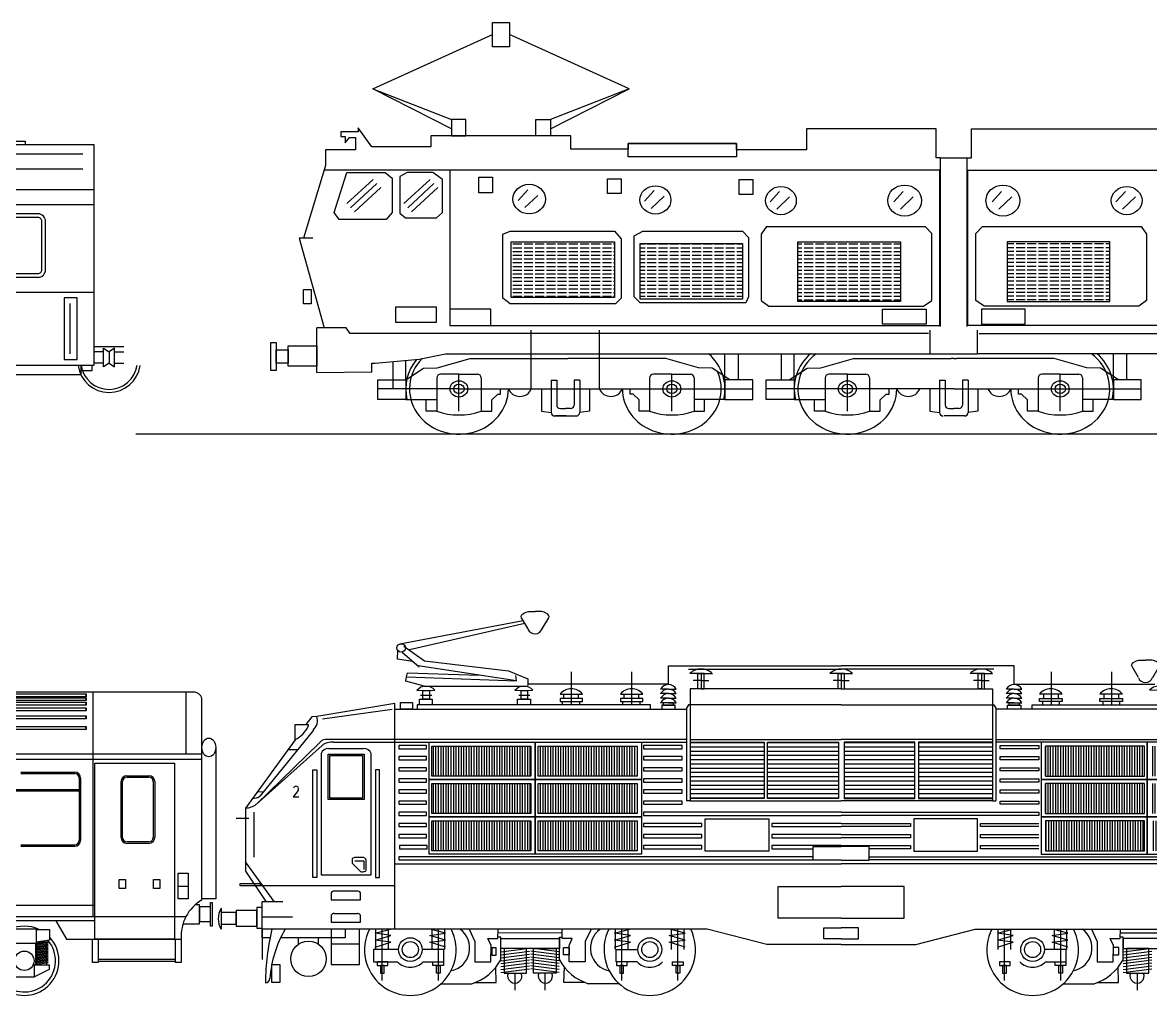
# Model space of a CAD drawing. Extents: x 232357 to 307872, y -9829 to 33775.
# Drawn here: x 281985 to 297085, y -9777 to 3252 of the extents above; entities that cross this region are included whole.
import ezdxf

# ---------------------------------------------------------------- set-up
doc = ezdxf.new("R2010")
doc.units = 0
doc.header["$LTSCALE"] = 750
doc.header["$MEASUREMENT"] = 0
doc.layers.get('0').update_dxf_attribs({"linetype": 'CONTINUOUS'})
pattern_1 = [(0, (-1256751.556, -599313.247), (0, 50), [120, -30])]
pattern_2 = [(90, (-1231.785, -578.415), (-7.5, 1e-15), [])]

# ---------------------------------------------------------------- blocks, each defined once
blk = doc.blocks.new('Skoda 350-004 - lokomotiva')
h = blk.add_hatch()
h.set_pattern_fill('ANSI31', color=256, scale=60, angle=45, style=0)
h.set_pattern_definition(pattern_2)
h.paths.add_polyline_path([(63.1, 733), (63.1, 644.9), (354.4, 644.9), (354.4, 733)])
h.paths.add_polyline_path([(666.7, 644.9), (666.7, 733), (375.3, 733), (375.3, 644.9)])
h.paths.add_polyline_path([(375.3, 623.1), (375.3, 535.1), (666.7, 535.1), (666.7, 623.1)])
h.paths.add_polyline_path([(354.4, 535.1), (354.4, 623.1), (63.1, 623.1), (63.1, 535.1)])
h = blk.add_hatch()
h.set_pattern_fill('ANSI31', color=256, scale=100, angle=135, style=0)
h.set_pattern_definition([(180, (-1231.785, -578.415), (-3e-15, -12.5), [])])
h.paths.add_polyline_path([(1039.8, 579.5), (1039.8, 745.2), (822.2, 745.2), (822.2, 579.5)])
h.paths.add_polyline_path([(1258.6, 579.5), (1258.6, 745.2), (1050, 745.2), (1050, 579.5)])
h.paths.add_polyline_path([(1483.7, 579.5), (1483.7, 745.2), (1275.1, 745.2), (1275.1, 579.5)])
h.paths.add_polyline_path([(1711.5, 579.5), (1711.5, 745.2), (1493.9, 745.2), (1493.9, 579.5)])
h = blk.add_hatch()
h.set_pattern_fill('ANSI31', color=256, scale=60, angle=45, style=0)
h.set_pattern_definition(pattern_2)
h.paths.add_polyline_path([(2470.6, 644.9), (2470.6, 733), (2179.3, 733), (2179.3, 644.9)])
h.paths.add_polyline_path([(2158.4, 644.9), (2158.4, 733), (1867, 733), (1867, 644.9)])
h.paths.add_polyline_path([(1867, 623.1), (1867, 535.1), (2158.4, 535.1), (2158.4, 623.1)])
h.paths.add_polyline_path([(2179.3, 623.1), (2179.3, 535.1), (2470.6, 535.1), (2470.6, 623.1)])
h = blk.add_hatch()
h.set_pattern_fill('ANSI31', color=256, scale=60, angle=45, style=0)
h.set_pattern_definition(pattern_2)
h.paths.add_polyline_path([(354.4, 425.2), (354.4, 513.3), (63.1, 513.3), (63.1, 425.2)])
h.paths.add_polyline_path([(375.3, 425.2), (666.7, 425.2), (666.7, 513.3), (375.3, 513.3)])
h = blk.add_hatch()
h.set_pattern_fill('ANSI31', color=256, scale=60, angle=45, style=0)
h.set_pattern_definition([(90, (3765.4894, -578.415), (7.5, -7e-14), [])])
h.paths.add_polyline_path([(2470.6, 425.2), (2470.6, 513.3), (2179.3, 513.3), (2179.3, 425.2)])
h.paths.add_polyline_path([(2158.4, 513.3), (1867, 513.3), (1867, 425.2), (2158.4, 425.2)])
for p, q in [((758.7, 969.5), (1266.9, 969.5)), ((1775, 969.5), (1266.9, 969.5)), ((472.5, 952.1), (472.5, 855.1)), ((649.8, 952.1), (649.8, 855.1)), ((817.8, 959.7), (1266.9, 959.7)), ((854.8, 947.1), (821.7, 947.1)), ((854.8, 947.1), (887.9, 947.1)), ((1266.9, 947.1), (1233.8, 947.1)), ((1715.9, 959.7), (1266.9, 959.7)), ((1266.9, 947.1), (1299.9, 947.1)), ((1266.9, 947.1), (1299.9, 947.1)), ((1678.9, 947.1), (1645.8, 947.1)), ((1678.9, 947.1), (1712, 947.1)), ((1883.9, 952.1), (1883.9, 855.1)), ((2061.2, 952.1), (2061.2, 855.1)), ((19.1, 897), (72.3, 897.7)), ((307.4, 897), (360.5, 897.7)), ((758.7, 915.3), (345, 915.3)), ((758.7, 901.2), (735.9, 901.2)), ((758.7, 901.2), (781.4, 901.2)), ((854.8, 926.7), (831.5, 926.7)), ((854.8, 926.7), (878, 926.7)), ((1266.9, 926.7), (1243.6, 926.7)), ((1266.9, 926.7), (1290.1, 926.7)), ((1678.9, 926.7), (1655.7, 926.7)), ((1678.9, 926.7), (1702.2, 926.7)), ((1775, 901.2), (1752.3, 901.2)), ((1775, 915.3), (2188.7, 915.3)), ((1775, 901.2), (1797.8, 901.2)), ((2226.3, 897), (2173.2, 897.7)), ((30.2, 883.6), (62.8, 883.6)), ((318.5, 883.6), (351.1, 883.6)), ((440.1, 886.2), (506.4, 886.2)), ((451, 873.3), (451, 886.2)), ((493.9, 873.3), (493.9, 886.2)), ((617.5, 886.2), (683.7, 886.2)), ((628.4, 873.3), (628.4, 886.2)), ((671.3, 873.3), (671.3, 886.2)), ((758.7, 887.7), (735.9, 887.7)), ((758.7, 874.2), (735.9, 874.2)), ((758.7, 887.7), (781.4, 887.7)), ((758.7, 874.2), (781.4, 874.2)), ((1775, 887.7), (1752.3, 887.7)), ((1775, 874.2), (1752.3, 874.2)), ((1775, 887.7), (1797.8, 887.7)), ((1775, 874.2), (1797.8, 874.2)), ((1916.2, 886.2), (1850, 886.2)), ((1862.4, 873.3), (1862.4, 886.2)), ((1905.3, 873.3), (1905.3, 886.2)), ((2093.6, 886.2), (2027.3, 886.2)), ((2039.8, 873.3), (2039.8, 886.2)), ((2082.7, 873.3), (2082.7, 886.2)), ((-257.9, 813.6), (-53.5, 842)), ((758.7, 860.6), (735.9, 860.6)), ((758.7, 860.6), (781.4, 860.6)), ((1775, 860.6), (1752.3, 860.6)), ((1775, 860.6), (1797.8, 860.6)), ((-226.1, 745.2), (812.3, 745.2)), ((822.2, 753.1), (1266.9, 753.1)), ((822.2, 745.2), (1039.8, 745.2)), ((1039.8, 745.2), (1039.8, 579.5)), ((1711.5, 753.1), (1266.9, 753.1)), ((1711.5, 745.2), (1493.9, 745.2)), ((1493.9, 745.2), (1493.9, 579.5)), ((2759.8, 745.2), (1721.4, 745.2)), ((-240.2, 726.5), (-137.4, 726.5)), ((1039.8, 579.5), (822.2, 579.5)), ((1493.9, 579.5), (1711.5, 579.5)), ((-459.9, 539), (-459.9, 406.7)), ((685.4, 506.1), (685.4, 496.7)), ((685.4, 473.4), (685.4, 464)), ((685.4, 440.7), (685.4, 431.3)), ((-46.1, 387.1), (1266.9, 387.1)), ((2579.8, 387.1), (1266.9, 387.1)), ((-500.4, 322.8), (-500.4, 329)), ((-500.4, 329), (-441.7, 329)), ((-448.6, 322.8), (-500.4, 322.8)), ((-46.1, 322.8), (-448.6, 322.8)), ((-441.7, 329), (-441.7, 322.8)), ((-232.7, 302.1), (-232.7, 281.4)), ((-224, 307.2), (-155.9, 307.2)), ((-147.1, 281.4), (-147.1, 302.1)), ((-232.7, 281.4), (-147.1, 281.4)), ((-556.1, 256.3), (-556.1, 194.8)), ((-232.7, 235.8), (-232.7, 215.2)), ((-224, 241), (-155.9, 241)), ((-147.1, 215.2), (-147.1, 235.8)), ((-346.3, 230.2), (-435.9, 230.2)), ((-232.7, 215.2), (-147.1, 215.2)), ((-329.3, 150.3), (-329.3, 169.3)), ((-269.8, 150.3), (-269.8, 169.3)), ((-103.8, 182.8), (-58.6, 194.8)), ((-57.2, 176.8), (-103.8, 182.8)), ((-103.8, 162.6), (-57.2, 176.8)), ((-101.2, 135.5), (-101.2, 194.8)), ((-82.6, 43.9), (-82.6, 194.8)), ((-64.1, 135.5), (-64.1, 194.8)), ((56.9, 176.8), (103.5, 182.8)), ((103.5, 162.6), (56.9, 176.8)), ((103.5, 182.8), (58.3, 194.8)), ((63.8, 135.5), (63.8, 194.8)), ((82.4, 43.9), (82.4, 194.8)), ((100.9, 135.5), (100.9, 194.8)), ((446.4, 184.1), (257.5, 183.6)), ((600.4, 182.8), (645.6, 194.8)), ((647.1, 176.8), (600.4, 182.8)), ((600.4, 162.6), (647.1, 176.8)), ((603.1, 135.5), (603.1, 194.8)), ((621.6, 43.9), (621.6, 194.8)), ((640.1, 135.5), (640.1, 194.8)), ((761.1, 176.8), (807.8, 182.8)), ((807.8, 162.6), (761.1, 176.8)), ((807.8, 182.8), (762.5, 194.8)), ((768.1, 135.5), (768.1, 194.8)), ((786.6, 43.9), (786.6, 194.8)), ((805.1, 135.5), (805.1, 194.8)), ((1725.9, 182.8), (1771.2, 194.8)), ((1772.6, 176.8), (1725.9, 182.8)), ((1725.9, 162.6), (1772.6, 176.8)), ((1728.6, 135.5), (1728.6, 194.8)), ((1747.1, 43.9), (1747.1, 194.8)), ((1765.6, 135.5), (1765.6, 194.8)), ((1886.6, 176.8), (1933.3, 182.8)), ((1933.3, 162.6), (1886.6, 176.8)), ((1933.3, 182.8), (1888.1, 194.8)), ((1893.6, 135.5), (1893.6, 194.8)), ((1912.1, 43.9), (1912.1, 194.8)), ((1930.6, 135.5), (1930.6, 194.8)), ((2087.3, 184.1), (2276.2, 183.6)), ((-57.2, 156.9), (-103.8, 162.6)), ((-103.8, 142.1), (-57.2, 156.9)), ((56.9, 156.9), (103.5, 162.6)), ((103.5, 142.1), (56.9, 156.9)), ((266.3, 128.2), (350.1, 138.9)), ((437.6, 128.2), (353.8, 138.9)), ((647.1, 156.9), (600.4, 162.6)), ((600.4, 142.1), (647.1, 156.9)), ((761.1, 156.9), (807.8, 162.6)), ((807.8, 142.1), (761.1, 156.9)), ((1772.6, 156.9), (1725.9, 162.6)), ((1725.9, 142.1), (1772.6, 156.9)), ((1886.6, 156.9), (1933.3, 162.6)), ((1933.3, 142.1), (1886.6, 156.9)), ((2096.1, 128.2), (2179.9, 138.9)), ((266.3, 119.5), (350.1, 130.3)), ((266.3, 110.8), (350.1, 121.6)), ((266.3, 102.2), (350.1, 112.9)), ((266.3, 93.5), (350.1, 104.3)), ((437.6, 119.5), (353.8, 130.3)), ((437.6, 110.8), (353.8, 121.6)), ((437.6, 102.2), (353.8, 112.9)), ((437.6, 93.5), (353.8, 104.3)), ((2096.1, 119.5), (2179.9, 130.3)), ((2096.1, 110.8), (2179.9, 121.6)), ((2096.1, 102.2), (2179.9, 112.9)), ((2096.1, 93.5), (2179.9, 104.3)), ((266.3, 84.9), (350.1, 95.6)), ((266.3, 76.2), (350.1, 87)), ((266.3, 67.5), (350.1, 78.3)), ((437.6, 84.9), (353.8, 95.6)), ((437.6, 76.2), (353.8, 87)), ((437.6, 67.5), (353.8, 78.3)), ((2096.1, 84.9), (2179.9, 95.6)), ((2096.1, 76.2), (2179.9, 87)), ((2096.1, 67.5), (2179.9, 78.3)), ((90, 34.5), (181.1, 34.5)), ((308, 15.9), (308, 65.8)), ((395.9, 15.9), (395.9, 65.8)), ((614, 34.5), (522.8, 34.5)), ((1919.7, 34.5), (2010.9, 34.5)), ((2137.8, 15.9), (2137.8, 65.8))]:
    blk.add_line(p, q)
at = {"lineweight": 30}
for p, q in [((758.7, 915.3), (758.7, 969.5)), ((1775, 915.3), (1775, 969.5)), ((-474.9, 520.4), (-512.3, 520.4))]:
    blk.add_line(p, q, dxfattribs=at)
for points in [[(346, 1078), (326.8, 1110.9), (325.8, 1114.1), (327, 1118.1), (329.7, 1121.2), (335.9, 1125.5), (340.3, 1127.5), (347.1, 1129), (366.8, 1129)], [(387.6, 1078), (406.8, 1110.9), (407.8, 1114.1), (406.5, 1118.1), (403.9, 1121.2), (397.6, 1125.5), (393.3, 1127.5), (386.5, 1129), (366.8, 1129)], [(-30.6, 1034.1), (331.6, 1102.5)], [(336.6, 1093.8), (-2.8, 1016.3)], [(7.5, 982.7), (-37.6, 989.2), (-36.4, 1014.1)], [(-24.5, 1010), (26, 966.8)], [(-18.8, 1027.4), (41.3, 984.4), (288.6, 955.2), (345, 931.3), (345, 911.8)], [(311.8, 925.3), (22.5, 969.9)], [(2141, 934.8), (2121.8, 967.8), (2120.8, 971), (2122, 975), (2124.7, 978), (2130.9, 982.4), (2135.3, 984.4), (2142.1, 985.8), (2161.8, 985.8)], [(2182.6, 934.8), (2201.8, 967.8), (2202.8, 971), (2201.5, 975), (2198.9, 978), (2192.6, 982.4), (2188.3, 984.4), (2181.5, 985.8), (2161.8, 985.8)], [(40.7, 909.7), (-13.6, 924), (-10.9, 936.9), (311.8, 925.3), (310.5, 941.2)], [(-10.9, 936.9), (-8.5, 948.5), (201.4, 942.3)], [(40.7, 909.7), (345, 909.7)], [(1266.9, 901.7), (822.2, 901.7), (822.2, 854.7)], [(1266.9, 901.7), (1711.5, 901.7), (1711.5, 854.7)], [(-46.1, 858.8), (-274.9, 820.7), (-289.9, 819.9), (-306.9, 796.5)], [(-46.1, 194.8), (-46.1, 858.8)], [(-46.1, 842), (812.3, 842)], [(1266.9, 854.7), (817.8, 854.7), (812.3, 845.2), (812.3, 572.7)], [(822.2, 854.7), (822.2, 572.7), (812.3, 572.7)], [(1266.9, 854.7), (1715.9, 854.7), (1721.4, 845.2), (1721.4, 572.7)], [(1711.5, 854.7), (1711.5, 572.7), (1721.4, 572.7)], [(2579.8, 842), (1721.4, 842)], [(-339.2, 751.9), (-339.2, 796.5), (-300.4, 796.5), (-300.4, 791.7)], [(-285.3, 780.6), (-441.9, 586.8)], [(-339.2, 751.9), (-485, 551), (-485, 365.1), (-425.4, 276)], [(-268.1, 742), (-452.9, 562.6), (-259.7, 735.1)], [(812.3, 753.1), (-250, 753.1)], [(1721.4, 753.1), (2783.7, 753.1)], [(-332.4, 722.3), (-360.4, 722.8)], [(-262.4, 711.2), (-262.4, 354.3), (-115.2, 354.3), (-115.2, 711.2)], [(-449.7, 599.7), (-432, 599.1)], [(-332.7, 598.4), (-344.2, 584.6), (-328.4, 584.6)], [(822.2, 572.7), (1266.9, 572.7)], [(1711.5, 572.7), (1266.9, 572.7)], [(1266.9, 538.9), (685.4, 538.9), (685.4, 529.4), (1266.9, 529.4)], [(1266.9, 538.9), (1848.3, 538.9), (1848.3, 529.4), (1266.9, 529.4)], [(685.4, 496.7), (857.3, 496.7), (857.2, 506.1), (685.4, 506.1)], [(1266.9, 506.1), (1063.1, 506.1), (1063.1, 496.7), (1266.9, 496.7)], [(1266.9, 506.1), (1470.6, 506.1), (1470.6, 496.7), (1266.9, 496.7)], [(1848.3, 496.7), (1676.4, 496.7), (1676.5, 506.1), (1848.3, 506.1)], [(685.4, 464), (857.3, 464), (857.2, 473.4), (685.4, 473.4)], [(1266.9, 473.4), (1063.1, 473.4), (1063.1, 464), (1266.9, 464)], [(1266.9, 473.4), (1470.6, 473.4), (1470.6, 464), (1266.9, 464)], [(1848.3, 464), (1676.4, 464), (1676.5, 473.4), (1848.3, 473.4)], [(685.4, 431.3), (857.3, 431.3), (857.2, 440.7), (685.4, 440.7)], [(1266.9, 440.7), (1063.1, 440.7), (1063.1, 431.3), (1184.6, 431.3)], [(1266.9, 397.4), (1184.6, 397.4), (1184.6, 437.6), (1266.9, 437.6)], [(1266.9, 440.7), (1470.6, 440.7), (1470.6, 431.3), (1349.1, 431.3)], [(1266.9, 397.4), (1349.1, 397.4), (1349.1, 437.6), (1266.9, 437.6)], [(1848.3, 431.3), (1676.4, 431.3), (1676.5, 440.7), (1848.3, 440.7)], [(-130, 368.3), (-130, 397.6), (-130.8, 400.6), (-132.1, 402.1), (-133.9, 403.7), (-135.4, 405), (-137.2, 405.8), (-138.8, 405.8), (-163.8, 405.8), (-166.1, 405.2), (-169.3, 403.6), (-170.8, 401.7), (-171.5, 398.8), (-171.5, 394.1), (-171.5, 391.5), (-170.7, 389.2), (-169, 386.9), (-146.2, 364.8), (-143.6, 363.8), (-140.1, 363.8), (-137.2, 364.2), (-134.5, 364.8), (-132.3, 365.6), (-130.8, 366.5), (-130, 368.1), (-130, 368.3)], [(-400.5, 276), (-485, 392.6)], [(-163.6, 396.2), (-136.7, 396.2), (-136.7, 370)], [(1266.9, 227.6), (1081.7, 227.6), (1081.7, 320.9), (1266.9, 320.9)], [(1266.9, 227.6), (1452, 227.6), (1452, 320.9), (1266.9, 320.9)], [(1266.9, 149.4), (1047.8, 149.4), (872.7, 194.8), (-435.9, 194.8), (-435.9, 276), (-374.7, 276)], [(1266.9, 149.4), (1485.9, 149.4), (1661, 194.8), (2969.6, 194.8), (2969.6, 276), (2908.4, 276)], [(-412.7, 169.3), (-435.4, 169.3), (-435.4, 194.8), (-435.4, 105.6)], [(-191.9, 194.8), (-191.9, 169.3), (-381.7, 169.3)], [(-232.6, 194.8), (-232.6, 90.7), (-149.1, 90.7), (-149.1, 194.8)], [(172.6, 194.8), (190, 159.1), (190, 99.3), (236.6, 99.3), (237.3, 146.8), (227.9, 167.3), (257.1, 167.3), (257.8, 194.8)], [(266, 105.1), (266, 171.5), (257.2, 171.7)], [(438, 105.1), (438, 171.5), (446.7, 171.7)], [(531.4, 194.8), (513.9, 159.1), (513.9, 99.3), (467.3, 99.3), (466.6, 146.8), (476.1, 167.3), (446.8, 167.3), (446.1, 194.8)], [(1266.9, 166.1), (1216.1, 166.1), (1216.1, 198.6), (1266.9, 198.6)], [(1266.9, 166.1), (1317.6, 166.1), (1317.6, 198.6), (1266.9, 198.6)], [(2002.3, 194.8), (2019.8, 159.1), (2019.8, 99.3), (2066.4, 99.3), (2067.1, 146.8), (2057.6, 167.3), (2086.9, 167.3), (2087.6, 194.8)], [(2095.7, 105.1), (2095.7, 171.5), (2087, 171.7)], [(-149.1, 151), (-232.6, 151)], [(-35, 135.5), (-108.4, 135.5), (-108.4, 98.8), (-37.6, 98.8)], [(37.3, 98.8), (98.8, 98.8), (98.8, 135.5), (34.7, 135.5)], [(666.7, 98.8), (605.1, 98.8), (605.1, 135.5), (669.2, 135.5)], [(1867.1, 98.8), (1928.6, 98.8), (1928.6, 135.5), (1864.5, 135.5)], [(189.7, 37.6), (252.4, 37.6), (250.9, 82.7)], [(514.3, 37.6), (451.6, 37.6), (453, 82.7)], [(2019.4, 37.6), (2082.1, 37.6), (2080.7, 82.7)]]:
    blk.add_lwpolyline(points)
for points in [[(845.7, 947.1), (854.8, 947.1), (854.8, 901.7), (845.7, 901.7)], [(863.9, 947.1), (854.8, 947.1), (854.8, 901.7), (863.9, 901.7)], [(1257.7, 947.1), (1266.9, 947.1), (1266.9, 901.7), (1257.7, 901.7)], [(1276, 947.1), (1266.9, 947.1), (1266.9, 901.7), (1276, 901.7)], [(1669.8, 947.1), (1678.9, 947.1), (1678.9, 901.7), (1669.8, 901.7)], [(1688.1, 947.1), (1678.9, 947.1), (1678.9, 901.7), (1688.1, 901.7)], [(37, 897.2), (56.3, 897.2), (56.3, 871.1), (37, 871.1)], [(325.3, 897.2), (344.6, 897.2), (344.6, 871.1), (325.3, 871.1)], [(26.6, 871.1), (64.5, 871.1), (64.5, 855.1), (26.6, 855.1)], [(314.9, 871.1), (352.8, 871.1), (352.8, 855.1), (314.9, 855.1)], [(440.1, 864.3), (506.4, 864.3), (506.4, 873.3), (440.1, 873.3)], [(447.5, 864.3), (497.6, 864.3), (497.6, 855.1), (447.5, 855.1)], [(617.5, 864.3), (683.7, 864.3), (683.7, 873.3), (617.5, 873.3)], [(624.8, 864.3), (675, 864.3), (675, 855.1), (624.8, 855.1)], [(1916.2, 864.3), (1850, 864.3), (1850, 873.3), (1916.2, 873.3)], [(1908.9, 864.3), (1858.7, 864.3), (1858.7, 855.1), (1908.9, 855.1)], [(2093.6, 864.3), (2027.3, 864.3), (2027.3, 873.3), (2093.6, 873.3)], [(2086.2, 864.3), (2036.1, 864.3), (2036.1, 855.1), (2086.2, 855.1)], [(6.7, 842), (-29.1, 842), (-29.1, 861.4), (6.7, 861.4)], [(19.8, 842), (705.6, 842), (705.6, 855.1), (19.8, 855.1)], [(739.2, 842), (778.1, 842), (778.1, 854.2), (739.2, 854.2)], [(743.7, 854.2), (773.5, 854.2), (773.5, 860.6), (743.7, 860.6)], [(1794.5, 842), (1755.6, 842), (1755.6, 854.2), (1794.5, 854.2)], [(1790, 854.2), (1760.2, 854.2), (1760.2, 860.6), (1790, 860.6)], [(2513.9, 842), (1828.1, 842), (1828.1, 855.1), (2513.9, 855.1)], [(-34.2, 725.7), (47.4, 725.7), (47.4, 735.1), (-34.2, 735.1)], [(54.8, 745.1), (367, 745.1), (367, 635.2), (54.8, 635.2)], [(63.1, 733), (354.4, 733), (354.4, 644.9), (63.1, 644.9)], [(367, 745.1), (679.3, 745.1), (679.3, 635.2), (367, 635.2)], [(375.3, 733), (666.7, 733), (666.7, 644.9), (375.3, 644.9)], [(685.4, 725.7), (799.4, 725.7), (799.4, 735.1), (685.4, 735.1)], [(1050, 745.2), (1258.6, 745.2), (1258.6, 579.5), (1050, 579.5)], [(1483.7, 745.2), (1275.1, 745.2), (1275.1, 579.5), (1483.7, 579.5)], [(1848.3, 725.7), (1734.3, 725.7), (1734.3, 735.1), (1848.3, 735.1)], [(2166.7, 745.1), (1854.5, 745.1), (1854.5, 635.2), (2166.7, 635.2)], [(2158.4, 733), (1867, 733), (1867, 644.9), (2158.4, 644.9)], [(2478.9, 745.1), (2166.7, 745.1), (2166.7, 635.2), (2478.9, 635.2)], [(-241.3, 710.1), (-135.9, 710.1), (-135.9, 575.9), (-241.3, 575.9)], [(-237, 705.8), (-140.7, 705.8), (-140.7, 579.8), (-237, 579.8)], [(-34.2, 693), (47.4, 693), (47.4, 702.4), (-34.2, 702.4)], [(685.4, 693), (799.4, 693), (799.4, 702.4), (685.4, 702.4)], [(1848.3, 693), (1734.3, 693), (1734.3, 702.4), (1848.3, 702.4)], [(-34.2, 660.3), (47.4, 660.3), (47.4, 669.7), (-34.2, 669.7)], [(685.4, 660.3), (799.4, 660.3), (799.4, 669.7), (685.4, 669.7)], [(1848.3, 660.3), (1734.3, 660.3), (1734.3, 669.7), (1848.3, 669.7)], [(-275.4, 346.7), (-287, 346.7), (-287, 663.2), (-275.4, 663.2)], [(-102.2, 346.7), (-90.6, 346.7), (-90.6, 663.2), (-102.2, 663.2)], [(-34.2, 627.6), (47.4, 627.6), (47.4, 637), (-34.2, 637)], [(54.8, 635.2), (367, 635.2), (367, 525.3), (54.8, 525.3)], [(367, 635.2), (679.3, 635.2), (679.3, 525.3), (367, 525.3)], [(685.4, 627.6), (799.4, 627.6), (799.4, 637), (685.4, 637)], [(1848.3, 627.6), (1734.3, 627.6), (1734.3, 637), (1848.3, 637)], [(2166.7, 635.2), (1854.5, 635.2), (1854.5, 525.3), (2166.7, 525.3)], [(2478.9, 635.2), (2166.7, 635.2), (2166.7, 525.3), (2478.9, 525.3)], [(-34.2, 594.9), (47.4, 594.9), (47.4, 604.3), (-34.2, 604.3)], [(63.1, 623.1), (354.4, 623.1), (354.4, 535.1), (63.1, 535.1)], [(375.3, 623.1), (666.7, 623.1), (666.7, 535.1), (375.3, 535.1)], [(685.4, 594.9), (799.4, 594.9), (799.4, 604.3), (685.4, 604.3)], [(1848.3, 594.9), (1734.3, 594.9), (1734.3, 604.3), (1848.3, 604.3)], [(2158.4, 623.1), (1867, 623.1), (1867, 535.1), (2158.4, 535.1)], [(-34.2, 562.2), (47.4, 562.2), (47.4, 571.6), (-34.2, 571.6)], [(685.4, 562.2), (799.4, 562.2), (799.4, 571.6), (685.4, 571.6)], [(1848.3, 562.2), (1734.3, 562.2), (1734.3, 571.6), (1848.3, 571.6)], [(-34.2, 529.4), (47.4, 529.4), (47.4, 538.9), (-34.2, 538.9)], [(-34.2, 496.7), (47.4, 496.7), (47.4, 506.1), (-34.2, 506.1)], [(54.8, 525.3), (367, 525.3), (367, 415.5), (54.8, 415.5)], [(63.1, 513.3), (354.4, 513.3), (354.4, 425.2), (63.1, 425.2)], [(367, 525.3), (679.3, 525.3), (679.3, 415.5), (367, 415.5)], [(375.3, 513.3), (666.7, 513.3), (666.7, 425.2), (375.3, 425.2)], [(866.5, 519.2), (1053.5, 519.2), (1053.5, 424.7), (866.5, 424.7)], [(1667.2, 519.2), (1480.2, 519.2), (1480.2, 424.7), (1667.2, 424.7)], [(2166.7, 525.3), (1854.5, 525.3), (1854.5, 415.5), (2166.7, 415.5)], [(2158.4, 513.3), (1867, 513.3), (1867, 425.2), (2158.4, 425.2)], [(2478.9, 525.3), (2166.7, 525.3), (2166.7, 415.5), (2478.9, 415.5)], [(-34.2, 464), (47.4, 464), (47.4, 473.4), (-34.2, 473.4)], [(-32.2, 431.3), (49.4, 431.3), (49.4, 440.7), (-32.2, 440.7)], [(-34.2, 398.6), (1184.6, 398.6), (1184.6, 408), (-34.2, 408)], [(2567.9, 398.6), (1349.1, 398.6), (1349.1, 408), (2567.9, 408)], [(-512.2, 243.9), (-556.1, 243.9), (-556.1, 209.8), (-512.2, 209.8)], [(-451.4, 250.1), (-512.2, 250.1), (-512.2, 203.8), (-451.4, 203.8)], [(-435.9, 258.5), (-451.4, 258.5), (-451.4, 197.4), (-435.9, 197.4)], [(266, 167.1), (438, 167.1), (438, 138.3), (266, 138.3)], [(2267.7, 167.1), (2095.7, 167.1), (2095.7, 138.3), (2267.7, 138.3)], [(239.8, 118.3), (252.6, 118.3), (252.6, 140.1), (239.8, 140.1)], [(275.4, 65.8), (341.7, 65.8), (341.7, 138.3), (275.4, 138.3)], [(428.5, 65.8), (362.2, 65.8), (362.2, 138.3), (428.5, 138.3)], [(467, 119.5), (450.4, 119.5), (450.4, 141.2), (467, 141.2)], [(2066.7, 119.5), (2083.3, 119.5), (2083.3, 141.2), (2066.7, 141.2)], [(2105.2, 65.8), (2171.5, 65.8), (2171.5, 138.3), (2105.2, 138.3)], [(-384.2, 38.4), (-407.6, 38.4), (-407.6, 91), (-384.2, 91)], [(-97.9, 87.8), (-66.5, 87.8), (-66.5, 98.8), (-97.9, 98.8)], [(-88.2, 65.2), (-77.5, 65.2), (-77.5, 87.8), (-88.2, 87.8)], [(97.6, 87.8), (66.2, 87.8), (66.2, 98.8), (97.6, 98.8)], [(87.9, 65.2), (77.2, 65.2), (77.2, 87.8), (87.9, 87.8)], [(606.3, 87.8), (637.7, 87.8), (637.7, 98.8), (606.3, 98.8)], [(616, 65.2), (626.8, 65.2), (626.8, 87.8), (616, 87.8)], [(801.8, 87.8), (770.4, 87.8), (770.4, 98.8), (801.8, 98.8)], [(792.2, 65.2), (781.4, 65.2), (781.4, 87.8), (792.2, 87.8)], [(1731.9, 87.8), (1763.3, 87.8), (1763.3, 98.8), (1731.9, 98.8)], [(1741.5, 65.2), (1752.3, 65.2), (1752.3, 87.8), (1741.5, 87.8)], [(1927.4, 87.8), (1896, 87.8), (1896, 98.8), (1927.4, 98.8)], [(1917.7, 65.2), (1906.9, 65.2), (1906.9, 87.8), (1917.7, 87.8)]]:
    blk.add_lwpolyline(points, close=True)
for centre, radius in [((-27, 1022.2), 12.4), ((-0.1, 134.8), 34.9), ((704.1, 134.8), 34.9), ((1829.6, 134.8), 34.9), ((-299.5, 107.5), 52.1), ((-0.1, 134.8), 23.6), ((704.1, 134.8), 23.6), ((1829.6, 134.8), 23.6)]:
    blk.add_circle(centre, radius)
for centre, radius, start, end in [((366.3, 1086.8), 23, 204.847, 337.409), ((852.1, 917.2), 42.6, 86.3361, 135.4453), ((857.5, 917.2), 42.6, 44.5547, 93.6639), ((1264.1, 917.2), 42.6, 86.3361, 135.4453), ((1269.6, 917.2), 42.6, 44.5547, 93.6639), ((1269.6, 917.2), 42.6, 44.5547, 93.6639), ((1676.2, 917.2), 42.6, 86.3361, 135.4453), ((1681.7, 917.2), 42.6, 44.5547, 93.6639), ((2161.3, 943.7), 23, 204.847, 337.409), ((46, 875), 34.7, 40.6997, 140.8264), ((334.2, 875), 34.7, 40.6997, 140.8264), ((473.3, 859.6), 42.5, 38.744, 141.256), ((650.6, 859.6), 42.5, 38.744, 141.256), ((759.1, 888.1), 26.7, 91.0145, 150.4624), ((759.1, 874.5), 26.7, 91.0145, 150.4624), ((758.2, 888.1), 26.7, 29.5376, 88.9855), ((758.2, 874.5), 26.7, 29.5376, 88.9855), ((1775.5, 888.1), 26.7, 91.0145, 150.4624), ((1775.5, 874.5), 26.7, 91.0145, 150.4624), ((1774.6, 888.1), 26.7, 29.5376, 88.9855), ((1774.6, 874.5), 26.7, 29.5376, 88.9855), ((1883.1, 859.6), 42.5, 38.744, 141.256), ((2060.4, 859.6), 42.5, 38.744, 141.256), ((2199.5, 875), 34.7, 39.1736, 139.3003), ((759.1, 861), 26.7, 91.0145, 150.4624), ((759.1, 847.5), 26.7, 91.0145, 150.4624), ((758.2, 861), 26.7, 29.5376, 88.9855), ((758.2, 847.5), 26.7, 29.5376, 88.9855), ((1775.5, 861), 26.7, 91.0145, 150.4624), ((1775.5, 847.5), 26.7, 91.0145, 150.4624), ((1774.6, 861), 26.7, 29.5376, 88.9855), ((1774.6, 847.5), 26.7, 29.5376, 88.9855), ((-311.5, 808.8), 38.4, 312.8564, 18.0683), ((-377.4, 828.1), 85.2, 296.5925, 334.6618), ((-247, 728), 25.3, 96.7462, 146.3443), ((-228.8, 693.2), 52.1, 87.0215, 126.3912), ((-241.6, 704.8), 21.7, 86.2329, 162.993), ((-136, 704.8), 21.7, 17.007, 93.7671), ((-336, 607.8), 7.48, 18.406, 166.9766), ((-341, 607.6), 12.3, 312.2196, 11.87), ((-460.3, 607.9), 28, 262.6598, 311.0474), ((-487.2, 607.6), 56.6, 272.2462, 307.2716), ((-224.7, 298.4), 8.79, 84.9956, 155.6549), ((-155.1, 298.4), 8.79, 24.3451, 95.0044), ((-508.3, 225.6), 56.8, 147.2591, 212.7409), ((-224.7, 232.2), 8.79, 84.9956, 155.6549), ((-155.1, 232.2), 8.79, 24.3451, 95.0044), ((289.6, 30.7), 715.8, 166.7523, 179.456), ((-85, 27.7), 328.7, 149.4593, 176.0913), ((0, 134.6), 134.6, 153.4664, 26.5336), ((105.9, 139.4), 68.5, 281.2851, 53.9266), ((598, 139.4), 68.5, 126.0734, 258.7149), ((703.9, 134.6), 134.6, 153.4664, 26.5336), ((1829.8, 134.6), 134.6, 153.4664, 26.5336), ((1935.7, 139.4), 68.5, 281.2851, 53.9266), ((134.3, 177), 150, 288.1978, 331.3728), ((569.7, 177), 150, 208.6272, 251.8022), ((1964, 177), 150, 288.1978, 331.3728), ((-0.1, 134.8), 52, 223.9115, 316.0885), ((704.1, 134.8), 52, 223.9115, 316.0885), ((1829.6, 134.8), 52, 223.9115, 316.0885), ((-426, 50.6), 13.1, 269.2606, 357.9764), ((307, 57.3), 21, 156.0682, 23.9318), ((397, 57.3), 21, 156.0682, 23.9318), ((2136.7, 57.3), 21, 156.0682, 23.9318)]:
    blk.add_arc(centre, radius, start, end)
blk = doc.blocks.new('Vagonka - Bmz')
for p, q in [((62.021, 9.221), (28.109, 9.221)), ((58.569, 9.221), (58.569, 1.517)), ((61.77, 7.099), (61.77, 9.221)), ((62.316, 2.088), (62.316, 9.008)), ((62.316, 7.099), (28.109, 7.099)), ((62.316, 6.916), (28.109, 6.916)), ((56.101, 6.476), (57.951, 6.476)), ((56.101, 6.426), (57.951, 6.426)), ((58.151, 5.874), (55.901, 5.874)), ((58.151, 5.824), (55.901, 5.824)), ((56.101, 3.987), (57.951, 3.987)), ((56.101, 3.937), (57.951, 3.937)), ((61.5, 2.565), (61.837, 2.565)), ((58.64, 1.897), (28.109, 1.897)), ((28.109, 1.517), (61.764, 1.517)), ((58.64, 1.368), (28.109, 1.368)), ((56.589, 0.598), (57.034, 0.662)), ((56.589, 0.56), (57.034, 0.625)), ((56.589, 0.523), (57.034, 0.587)), ((56.589, 0.485), (57.034, 0.549)), ((56.589, 0.447), (57.034, 0.511)), ((56.589, 0.409), (57.034, 0.473)), ((56.589, 0.371), (57.034, 0.435)), ((56.589, 0.333), (57.034, 0.397)), ((56.589, 0.295), (57.034, 0.359)), ((56.589, 0.257), (57.034, 0.321)), ((56.589, 0.219), (57.034, 0.284)), ((56.589, 0.182), (57.034, 0.246)), ((56.589, 0.144), (57.034, 0.208)), ((56.589, 0.106), (57.034, 0.17)), ((56.589, 0.068), (57.034, 0.132)), ((56.589, 0.03), (57.034, 0.094)), ((56.589, -0.008), (57.034, 0.056)), ((56.589, -0.046), (57.034, 0.018)), ((56.589, -0.084), (57.034, -0.02)), ((56.589, -0.122), (57.034, -0.057))]:
    blk.add_line(p, q)
for points in [[(28.109, 9.164), (58.34, 9.164), (58.34, 9.065), (28.109, 9.065)], [(28.109, 9.034), (58.34, 9.034), (58.34, 8.934), (28.109, 8.934)], [(28.109, 8.877), (58.34, 8.877), (58.34, 8.778), (28.109, 8.778)], [(28.109, 8.681), (58.34, 8.681), (58.34, 8.582), (28.109, 8.582)], [(28.109, 8.411), (58.34, 8.411), (58.34, 8.312), (28.109, 8.312)], [(28.109, 8.04), (58.34, 8.04), (58.34, 7.941), (28.109, 7.941)], [(62.79, 7.322), (62.79, 2.133), (62.316, 2.133)], [(58.101, 6.276), (58.101, 4.137)], [(58.151, 6.276), (58.151, 4.137)], [(59.74, 6.356), (60.495, 6.356)], [(59.74, 6.306), (60.495, 6.306)], [(59.54, 4.232), (59.54, 6.156)], [(59.59, 4.232), (59.59, 6.156)], [(60.645, 6.156), (60.645, 4.232)], [(60.695, 6.156), (60.695, 4.232)], [(60.495, 4.082), (59.74, 4.082)], [(60.495, 4.032), (59.74, 4.032)], [(61.662, 1.27), (62.231, 1.27), (62.231, 1.926), (62.088, 1.926)], [(57.298, 1.368), (57.67, 0.737), (61.605, 0.737)], [(56.624, 1.079), (57.079, 1.079), (57.079, 0.708), (56.624, 0.642)], [(56.619, 0.597), (56.619, -0.142), (56.996, -0.142), (56.996, 0.641), (56.646, 0.641)], [(55.916, -0.142), (55.869, -0.142), (55.869, -0.552), (56.567, -0.552), (56.567, -0.142), (56.519, -0.142)], [(56.567, -0.142), (57.075, -0.142), (57.075, -0.295), (56.567, -0.552)]]:
    blk.add_lwpolyline(points)
for points in [[(58.64, 6.788), (61.372, 6.788), (61.372, 0.737), (58.64, 0.737)], [(59.468, 2.788), (59.692, 2.788), (59.692, 2.48), (59.468, 2.48)], [(60.647, 2.788), (60.871, 2.788), (60.871, 2.48), (60.647, 2.48)], [(61.5, 3.009), (61.837, 3.009), (61.837, 2.122), (61.5, 2.122)], [(62.604, 2.002), (62.667, 2.002), (62.667, 1.187), (62.604, 1.187)], [(62.231, 1.349), (62.604, 1.349), (62.604, 1.857), (62.231, 1.857)], [(55.79, 1.1), (56.624, 1.1), (56.624, 0.597), (55.79, 0.597)], [(58.554, 0.737), (58.748, 0.737), (58.748, -0.059), (58.554, -0.059)], [(61.411, 0.737), (61.605, 0.737), (61.605, -0.059), (61.411, -0.059)], [(58.748, -0.011), (61.411, -0.011), (61.411, 0.044), (58.748, 0.044)]]:
    blk.add_lwpolyline(points, close=True)
blk.add_circle((56.217, 0), 0.334)
for centre, radius, start, end in [((58.392, 9.115), 0.0713, 135.9664, 224.0336), ((58.392, 8.984), 0.0713, 135.9664, 224.0336), ((62.048, 8.947), 0.275, 12.6987, 95.6185), ((58.392, 8.827), 0.0713, 135.9664, 224.0336), ((58.392, 8.631), 0.0713, 135.9664, 224.0336), ((58.392, 8.362), 0.0713, 135.9664, 224.0336), ((58.392, 7.99), 0.0713, 135.9664, 224.0336), ((57.951, 6.276), 0.2, 0, 90), ((57.951, 6.276), 0.15, 0, 90), ((59.74, 6.156), 0.2, 90, 180), ((59.74, 6.156), 0.15, 90, 180), ((60.495, 6.156), 0.2, 0, 90), ((60.495, 6.156), 0.15, 0, 90), ((57.951, 4.137), 0.2, 270, 0), ((57.951, 4.137), 0.15, 270, 0), ((59.74, 4.232), 0.2, 180, 270), ((59.74, 4.232), 0.15, 180, 270), ((60.495, 4.232), 0.2, 270, 0), ((60.495, 4.232), 0.15, 270, 0), ((63.017, 0.857), 1.416, 119.645, 184.5408), ((56.217, 0), 1.189, 65.1664, 114.8336), ((56.217, 0), 1.189, 147.3632, 43.5668), ((56.217, 0), 1.071, 143.2212, 40.8588)]:
    blk.add_arc(centre, radius, start, end)
blk.add_ellipse((62.551, 7.326), major_axis=(0, 0.321), ratio=0.744208)

msp = doc.modelspace()

# ---------------------------------------------------------------- hatches: boundary and pattern name
at = {"linetype": 'Continuous', "lineweight": -2}
h = msp.add_hatch(dxfattribs=at)
h.set_pattern_fill('ACAD_ISO02W100', color=0, scale=10, style=0)
h.set_pattern_definition(pattern_1)
h.paths.add_polyline_path([(289909, 313), (288527, 313), (288527, -430), (289909, -430)])
h = msp.add_hatch(dxfattribs=at)
h.set_pattern_fill('ACAD_ISO02W100', color=0, scale=10, style=0)
h.set_pattern_definition(pattern_1)
h.paths.add_polyline_path([(293737, -482), (293737, 313), (292366, 313), (292366, -482)])
h = msp.add_hatch(dxfattribs=at)
h.set_pattern_fill('ACAD_ISO02W100', color=0, scale=10, style=0)
h.set_pattern_definition([(180, (1845656.3, -599313.247), (0, 50), [120, -30])])
h.paths.add_polyline_path([(295168, 313), (296539, 313), (296539, -482), (295168, -482)])
h = msp.add_hatch(dxfattribs=at)
h.set_pattern_fill('ACAD_ISO02W100', color=0, scale=10, style=0)
h.set_pattern_definition(pattern_1)
h.paths.add_polyline_path([(290252, 292), (290252, -451), (291623, -451), (291623, 292)])

# ---------------------------------------------------------------- linework, layer by layer
at = {"color": 0, "linetype": 'Continuous', "lineweight": -2}
for p, q in [((288276, 2928), (288276, 3252)), ((288276, 3252), (288504, 3252)), ((288504, 3252), (288504, 2928)), ((286676, 2363), (288276, 3090)), ((290104, 2363), (288504, 3090)), ((288504, 2928), (288276, 2928)), ((286676, 2363), (287727, 1952)), ((287727, 1829), (286676, 2363)), ((290104, 2363), (289053, 1952)), ((289053, 1829), (290104, 2363)), ((286659, 1589), (286476, 1840)), ((286476, 1840), (286476, 1787)), ((287727, 1955), (287727, 1735)), ((287921, 1955), (287727, 1955)), ((287921, 1735), (287921, 1955)), ((288858, 1735), (288858, 1955)), ((288858, 1955), (289053, 1955)), ((289053, 1955), (289053, 1735)), ((294217, 1829), (292480, 1829)), ((292480, 1829), (292480, 1547)), ((294217, 1442), (294217, 1829)), ((294688, 1442), (294688, 1829)), ((294688, 1829), (297175, 1829)), ((286476, 1787), (286247, 1787)), ((286247, 1787), (286247, 1725)), ((286247, 1725), (286304, 1725)), ((286304, 1725), (286304, 1641)), ((286304, 1641), (286362, 1714)), ((286362, 1714), (286442, 1714)), ((286442, 1714), (286442, 1547)), ((289327, 1735), (287453, 1735)), ((287453, 1735), (287453, 1589)), ((287727, 1735), (287921, 1735)), ((289053, 1735), (288858, 1735)), ((289327, 1557), (289327, 1735)), ((286442, 1547), (286042, 1547)), ((286042, 1547), (286042, 1338)), ((287453, 1589), (286659, 1589)), ((290092, 1557), (289327, 1557)), ((291543, 1631), (290092, 1631)), ((290092, 1631), (290092, 1557)), ((290092, 1453), (290092, 1631)), ((290092, 1631), (291543, 1631)), ((291543, 1547), (291543, 1631)), ((291543, 1631), (291543, 1453)), ((292480, 1547), (291543, 1547)), ((291543, 1453), (290092, 1453)), ((294274, 1442), (294217, 1442)), ((294274, -817), (294274, 1442)), ((294274, 1442), (294631, 1442)), ((294631, -817), (294631, 1442)), ((294631, 1442), (294688, 1442)), ((286042, 1338), (285746, 365)), ((294263, 1275), (286023, 1275)), ((286156, 710), (286327, 1244)), ((286327, 1244), (286841, 1244)), ((286841, 1244), (286933, 1170)), ((287136, 1244), (287034, 1191)), ((287479, 1244), (287136, 1244)), ((287605, 1149), (287479, 1244)), ((287704, 1275), (287704, -807)), ((294263, 1275), (287704, 1275)), ((294263, -807), (294263, 1275)), ((294642, 1275), (302882, 1275)), ((294642, 1275), (301200, 1275)), ((294642, -807), (294642, 1275)), ((286678, 1152), (286326, 827)), ((286729, 1098), (286377, 772)), ((286933, 1170), (286933, 710)), ((287034, 1191), (287034, 700)), ((287442, 1152), (287090, 827)), ((287493, 1098), (287141, 772)), ((287605, 710), (287605, 1149)), ((288093, 972), (288093, 1181)), ((288093, 1181), (288276, 1181)), ((288276, 1181), (288276, 972)), ((289818, 961), (289818, 1160)), ((289818, 1160), (290001, 1160)), ((290001, 1160), (290001, 961)), ((291578, 951), (291578, 1149)), ((291578, 1149), (291760, 1149)), ((291760, 1149), (291760, 951)), ((286780, 1043), (286428, 717)), ((287543, 1043), (287191, 717)), ((288276, 972), (288093, 972)), ((288748, 1012), (288621, 870)), ((288883, 937), (288711, 773)), ((290001, 961), (289818, 961)), ((290439, 1002), (290312, 859)), ((290574, 927), (290402, 762)), ((291760, 951), (291578, 951)), ((292119, 991), (291992, 849)), ((292254, 916), (292081, 752)), ((293776, 991), (293648, 849)), ((293910, 916), (293738, 752)), ((295092, 991), (294965, 849)), ((295227, 916), (295054, 752)), ((296749, 991), (296621, 849)), ((296883, 916), (296711, 752)), ((286224, 616), (286156, 710)), ((286853, 616), (286224, 616)), ((286933, 710), (286853, 616)), ((287034, 700), (287114, 637)), ((287114, 637), (287525, 637)), ((287525, 637), (287605, 710)), ((288413, 417), (288515, 459)), ((288515, 459), (289909, 459)), ((289909, 459), (290001, 354)), ((290172, 396), (290287, 459)), ((290287, 459), (291623, 459)), ((291623, 459), (291703, 375)), ((291943, 522), (291875, 417)), ((291943, 522), (294068, 522)), ((294160, 428), (294068, 522)), ((294745, 428), (294836, 522)), ((294836, 522), (296961, 522)), ((296961, 522), (297030, 417)), ((285870, 365), (285687, 365)), ((285687, 365), (286022, -838)), ((288413, -440), (288413, 417)), ((288527, -430), (288527, 313)), ((288527, 313), (289909, 313)), ((289909, 313), (289909, -430)), ((290001, 354), (290001, -440)), ((290172, -420), (290172, 396)), ((291703, 375), (291703, -420)), ((291875, 417), (291875, -472)), ((292366, -482), (292366, 313)), ((292366, 313), (293737, 313)), ((293737, 313), (293737, -482)), ((294160, -472), (294160, 428)), ((294745, -472), (294745, 428)), ((295168, 313), (295168, -482)), ((296539, 313), (295168, 313)), ((296539, -482), (296539, 313)), ((297030, 417), (297030, -472)), ((290252, -451), (290252, 292)), ((290252, 292), (291623, 292)), ((291623, 292), (291623, -451)), ((285745, -514), (285745, -325)), ((285745, -325), (285847, -325)), ((285847, -325), (285847, -514)), ((288515, -514), (288413, -440)), ((289909, -430), (288527, -430)), ((290001, -440), (289921, -514)), ((290252, -503), (290172, -420)), ((291623, -451), (290252, -451)), ((291703, -420), (291669, -503)), ((285847, -514), (285745, -514)), ((286984, -765), (286984, -556)), ((286984, -556), (287521, -556)), ((287521, -556), (287521, -765)), ((287704, -587), (287704, -807)), ((288253, -587), (287704, -587)), ((288253, -807), (288253, -587)), ((289921, -514), (288515, -514)), ((291669, -503), (290252, -503)), ((291875, -472), (291978, -545)), ((291978, -545), (294046, -545)), ((293737, -482), (292366, -482)), ((293497, -587), (294080, -587)), ((293497, -786), (293497, -587)), ((294046, -545), (294160, -472)), ((294080, -587), (294080, -786)), ((294859, -545), (294745, -472)), ((294825, -587), (294825, -786)), ((295408, -587), (294825, -587)), ((296927, -545), (294859, -545)), ((295168, -482), (296539, -482)), ((295408, -786), (295408, -587)), ((297030, -472), (296927, -545)), ((286316, -838), (285927, -838)), ((285927, -1434), (285927, -838)), ((286373, -911), (286316, -838)), ((287521, -765), (286984, -765)), ((287704, -807), (294263, -807)), ((287704, -807), (288253, -807)), ((294080, -786), (293497, -786)), ((294137, -1183), (294137, -869)), ((301200, -807), (294642, -807)), ((294768, -1183), (294768, -869)), ((294825, -786), (295408, -786)), ((285307, -1409), (285307, -1032)), ((285307, -1032), (285379, -1032)), ((285379, -1032), (285379, -1409)), ((294114, -911), (286373, -911)), ((294791, -911), (302532, -911)), ((285379, -1309), (285379, -1132)), ((285379, -1132), (285539, -1132)), ((285539, -1351), (285539, -1079)), ((285539, -1079), (285927, -1079)), ((285539, -1132), (285539, -1309)), ((285927, -1079), (285927, -1351)), ((287293, -1256), (287647, -1183)), ((287647, -1183), (294137, -1183)), ((294137, -1183), (294768, -1183)), ((301258, -1183), (294768, -1183)), ((285539, -1309), (285379, -1309)), ((285927, -1351), (285539, -1351)), ((286659, -1424), (286659, -1309)), ((286659, -1309), (286704, -1309)), ((286704, -1309), (287293, -1256)), ((285379, -1409), (285307, -1409)), ((285927, -1434), (286659, -1424)), ((304664, -2260), (283502, -2260))]:
    msp.add_line(p, q, dxfattribs=at)
at = {"color": 0, "lineweight": -2}
for p, q in [((282793, 1490), (258418, 1490)), ((282793, 1290), (261243, 1290)), ((258268, 1015), (282943, 1015)), ((258268, 815), (282943, 815)), ((258268, -360), (282943, -360)), ((282618, -510), (282618, -1185)), ((282943, -1085), (283343, -1085)), ((283068, -1160), (282943, -1160)), ((283218, -1160), (283343, -1160)), ((283068, -1310), (282943, -1310)), ((283218, -1310), (283343, -1310))]:
    msp.add_line(p, q, dxfattribs=at)
at = {"color": 0, "linetype": 'Continuous', "lineweight": -2, "ltscale": 1.75}
for p, q in [((288796, -1654), (288796, -869)), ((289709, -1654), (289709, -869)), ((291389, -1531), (291389, -1183)), ((291564, -1183), (291564, -1531)), ((292141, -1183), (292141, -1531)), ((292315, -1531), (292315, -1183)), ((296589, -1531), (296589, -1183)), ((296764, -1183), (296764, -1531)), ((286941, -1288), (286941, -1654)), ((287115, -1531), (287115, -1272)), ((287537, -1371), (287976, -1247)), ((287976, -1247), (289286, -1247)), ((290596, -1247), (289286, -1247)), ((291034, -1371), (290596, -1247)), ((292671, -1371), (293109, -1247)), ((293109, -1247), (294419, -1247)), ((294452, -1247), (294419, -1247)), ((294452, -1247), (294486, -1247)), ((295796, -1247), (294486, -1247)), ((296234, -1371), (295796, -1247)), ((287115, -1531), (287355, -1376)), ((287355, -1376), (287537, -1371)), ((287530, -1504), (287530, -1954)), ((287827, -1458), (287580, -1458)), ((287827, -1954), (287827, -1458)), ((287827, -1458), (288075, -1458)), ((287827, -1879), (287827, -1507)), ((288125, -1504), (288125, -1954)), ((290380, -1504), (290380, -1954)), ((290677, -1458), (290430, -1458)), ((290677, -1458), (290925, -1458)), ((290677, -1954), (290677, -1458)), ((290677, -1879), (290677, -1507)), ((290975, -1504), (290975, -1954)), ((291217, -1376), (291034, -1371)), ((291456, -1531), (291217, -1376)), ((292249, -1531), (292488, -1376)), ((292488, -1376), (292671, -1371)), ((292730, -1504), (292730, -1954)), ((293027, -1458), (292780, -1458)), ((293027, -1954), (293027, -1458)), ((293027, -1458), (293275, -1458)), ((293027, -1879), (293027, -1507)), ((293325, -1504), (293325, -1954)), ((295580, -1504), (295580, -1954)), ((295877, -1458), (295630, -1458)), ((295877, -1458), (296125, -1458)), ((295877, -1954), (295877, -1458)), ((295877, -1879), (295877, -1507)), ((296175, -1504), (296175, -1954)), ((296417, -1376), (296234, -1371)), ((296656, -1531), (296417, -1376)), ((286742, -1794), (286742, -1531)), ((286742, -1531), (287115, -1531)), ((287827, -1654), (286742, -1654)), ((287115, -1531), (287115, -1794)), ((287827, -1654), (290677, -1654)), ((288385, -1726), (288385, -1654)), ((288931, -1654), (288931, -1951)), ((289061, -1538), (289061, -1971)), ((289061, -1538), (289136, -1538)), ((289136, -1538), (289136, -1871)), ((289369, -1538), (289369, -1871)), ((289444, -1538), (289369, -1538)), ((289444, -1538), (289444, -1971)), ((289574, -1654), (289574, -1951)), ((290119, -1726), (290119, -1654)), ((290677, -1654), (291762, -1654)), ((291389, -1531), (291389, -1794)), ((291762, -1531), (291389, -1531)), ((291762, -1794), (291762, -1531)), ((291942, -1794), (291942, -1531)), ((291942, -1531), (292315, -1531)), ((293027, -1654), (291942, -1654)), ((292315, -1531), (292315, -1794)), ((294452, -1654), (293027, -1654)), ((293585, -1726), (293585, -1654)), ((294131, -1654), (294131, -1951)), ((294261, -1538), (294261, -1971)), ((294261, -1538), (294336, -1538)), ((294336, -1538), (294336, -1871)), ((294452, -1654), (295877, -1654)), ((294569, -1538), (294569, -1871)), ((294644, -1538), (294569, -1538)), ((294644, -1538), (294644, -1971)), ((294774, -1654), (294774, -1951)), ((295319, -1726), (295319, -1654)), ((295877, -1654), (296962, -1654)), ((296589, -1531), (296589, -1794)), ((296962, -1531), (296589, -1531)), ((296962, -1794), (296962, -1531)), ((287115, -1794), (286742, -1794)), ((287115, -1794), (287530, -1794)), ((287389, -1801), (287382, -1794)), ((287389, -1954), (287389, -1801)), ((288266, -1801), (288346, -1726)), ((288266, -1954), (288266, -1801)), ((288346, -1726), (288385, -1726)), ((290158, -1726), (290119, -1726)), ((290239, -1801), (290158, -1726)), ((290239, -1954), (290239, -1801)), ((291389, -1794), (290975, -1794)), ((291116, -1801), (291123, -1794)), ((291116, -1954), (291116, -1801)), ((291389, -1794), (291762, -1794)), ((292315, -1794), (291942, -1794)), ((292315, -1794), (292730, -1794)), ((292589, -1801), (292582, -1794)), ((292589, -1954), (292589, -1801)), ((293466, -1801), (293546, -1726)), ((293466, -1954), (293466, -1801)), ((293546, -1726), (293585, -1726)), ((295358, -1726), (295319, -1726)), ((295439, -1801), (295358, -1726)), ((295439, -1954), (295439, -1801)), ((296589, -1794), (296175, -1794)), ((296316, -1801), (296323, -1794)), ((296316, -1954), (296316, -1801)), ((296589, -1794), (296962, -1794)), ((287530, -1954), (287389, -1954)), ((288125, -1954), (288266, -1954)), ((288931, -1951), (289061, -1971)), ((289186, -1917), (289252, -1917)), ((289319, -1917), (289252, -1917)), ((289574, -1951), (289444, -1971)), ((290380, -1954), (290239, -1954)), ((290975, -1954), (291116, -1954)), ((292730, -1954), (292589, -1954)), ((293325, -1954), (293466, -1954)), ((294131, -1951), (294261, -1971)), ((294386, -1917), (294452, -1917)), ((294519, -1917), (294452, -1917)), ((294774, -1951), (294644, -1971)), ((295580, -1954), (295439, -1954)), ((296175, -1954), (296316, -1954)), ((289111, -2016), (289394, -2016)), ((289264, -2016), (289122, -2016)), ((294594, -2016), (294322, -2016))]:
    msp.add_line(p, q, dxfattribs=at)
at = {"color": 0, "lineweight": -2}
for points in [[(281618, 1615), (281618, 1665), (282018, 1665), (282018, 1615)], [(260968, -1335), (282943, -1335), (282943, 1615), (258268, 1615)], [(283143, -1160), (283143, -1310), (283068, -1360), (283068, -1110), (283143, -1160)], [(283143, -1160), (283143, -1310), (283218, -1360), (283218, -1110), (283143, -1160)], [(281393, -1335), (281543, -1460), (282768, -1460), (282768, -1335)], [(282768, -1410), (282918, -1410), (282918, -1335)]]:
    msp.add_lwpolyline(points, dxfattribs=at)
for points in [[(281668, 590), (281668, -60, 0.414214), (281768, -160), (282193, -160, 0.414214), (282293, -60), (282293, 590, 0.414214), (282193, 690), (281768, 690, 0.414214)], [(281718, 590), (281718, -60, 0.414214), (281768, -110), (282193, -110, 0.414214), (282243, -60), (282243, 590, 0.414214), (282193, 640), (281768, 640, 0.414214)]]:
    msp.add_lwpolyline(points, format="xyb", close=True, dxfattribs=at)
msp.add_lwpolyline([(282718, -435), (282543, -435), (282543, -1260), (282718, -1260)], close=True, dxfattribs=at)
for radius in [419, 379]:
    msp.add_arc((283143, -1282), radius, 188.1712, 351.8288, dxfattribs=at)
at = {"color": 0, "linetype": 'Continuous', "lineweight": -2}
for centre, major_axis in [((288767, 888), (217, 0)), ((290458, 877), (207, 0)), ((293794, 867), (227, 0)), ((295110, 867), (227, 0)), ((292138, 867), (206, 0)), ((296767, 867), (206, 0))]:
    msp.add_ellipse(centre, major_axis=major_axis, ratio=0.9157, dxfattribs=at)
at = {"color": 0, "linetype": 'Continuous', "lineweight": -2, "ltscale": 1.75}
for centre, major_axis, start_param, end_param in [((290677, -1654), (712, 0), -0.216681, 0.80736), ((293027, -1654), (-712, 0), -0.80736, 0.216681), ((293027, -1654), (-662, 0), -0.889925, 3.141593), ((295877, -1654), (662, 0), 3.141593, 7.173111), ((295877, -1654), (712, 0), -0.216681, 0.80736), ((287827, -1654), (-712, 0), -0.650816, 0.216681), ((287827, -1654), (662, 0), 2.405807, 6.283185), ((287580, -1504), (-50, 0), -1.570796, 0), ((288075, -1504), (50, 0), 0, 1.570796), ((290677, -1654), (662, 0), 3.141593, 6.674438), ((290430, -1504), (-50, 0), -1.570796, 0), ((290925, -1504), (50, 0), 0, 1.570796), ((292780, -1504), (-50, 0), -1.570796, 0), ((293275, -1504), (50, 0), 0, 1.570796), ((295630, -1504), (-50, 0), -1.570796, 0), ((296125, -1504), (50, 0), 0, 1.570796), ((288643, -1608), (-161, 0), 0.316525, 2.825068), ((289862, -1608), (-161, 0), 0.316525, 2.825068), ((293843, -1608), (-161, 0), 0.316525, 2.825068), ((295062, -1608), (-161, 0), 0.316525, 2.825068), ((287827, -1241), (833, 0), 4.347112, 5.077666), ((289186, -1871), (50, 0), 3.141593, 4.712389), ((289319, -1871), (-50, 0), 1.570796, 3.141593), ((290677, -1241), (833, 0), 4.347112, 5.077666), ((293027, -1241), (833, 0), 4.347112, 5.077666), ((294386, -1871), (50, 0), 3.141593, 4.712389), ((294519, -1871), (-50, 0), 1.570796, 3.141593), ((295877, -1241), (833, 0), 4.347112, 5.077666), ((289111, -1971), (50, 0), 3.141593, 4.712389), ((289394, -1971), (-50, 0), 1.570796, 3.141593), ((294311, -1971), (50, 0), 3.141593, 4.712389), ((294594, -1971), (-50, 0), 1.570796, 3.141593)]:
    msp.add_ellipse(centre, major_axis=major_axis, ratio=0.9157, start_param=start_param, end_param=end_param, dxfattribs=at)
for centre, major_axis in [((287827, -1654), (119, 0)), ((287827, -1654), (69.5, 0)), ((290677, -1654), (119, 0)), ((290677, -1654), (69.5, 0)), ((293027, -1654), (119, 0)), ((293027, -1654), (69.5, 0)), ((295877, -1654), (119, 0)), ((295877, -1654), (69.5, 0))]:
    msp.add_ellipse(centre, major_axis=major_axis, ratio=0.9157, dxfattribs=at)

# ---------------------------------------------------------------- block references
at = {"color": 0, "lineweight": -2}
for name, p, xscale, yscale, zscale in [('Skoda 350-004 - lokomotiva', (287177, -9777), 4.553080000012415, 4.553080000012415, 4.553080000012415), ('Vagonka - Bmz', (260084, -9313), 390, 390, 390)]:
    msp.add_blockref(name, p, dxfattribs=dict(at, xscale=xscale, yscale=yscale, zscale=zscale))

doc.saveas('drawing.dxf')
